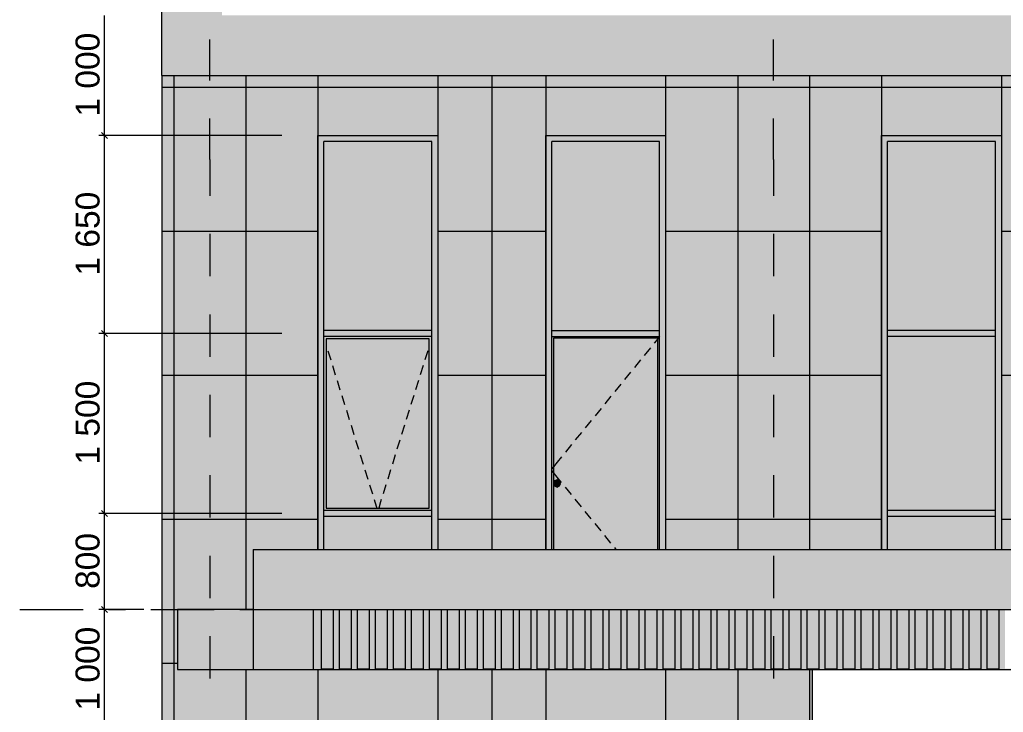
# Model space of a CAD drawing. Header units: millimetres. Extents: x 1499747 to 4230374, y -28481 to 441852.
# Drawn here: x 4102577 to 4110778, y 368221 to 373993 of the extents above; entities that cross this region are included whole.
import ezdxf

# ---------------------------------------------------------------- set-up
doc = ezdxf.new("R2010")
doc.units = ezdxf.units.MM
doc.header["$MEASUREMENT"] = 0
doc.layers.add('Чертеж и Рисунок', color=7, linetype='Continuous')
doc.styles.add('РЎР“Р•РќР•Р\xa0Р\x98Р\xa0_РЎРўР\x98Р›Р¬_2', font='')
doc.styles.get('РЎР“Р•РќР•Р\xa0Р\x98Р\xa0_РЎРўР\x98Р›Р¬_2').set_extended_font_data('GOST Common', italic=True)

msp = doc.modelspace()

# ---------------------------------------------------------------- hatches: boundary and pattern name
at = {"layer": 'Чертеж и Рисунок', "linetype": 'Continuous', "lineweight": 0, "true_color": 0xbc9a89}
for points in [[(4103762.66783, 400428.41218), (4103762.66783, 373528.37108), (4104262.66859, 373528.37108), (4104262.66859, 400428.41218)], [(4127512.73411, 374028.37184), (4104262.66859, 374028.37184), (4104262.66859, 373528.37108), (4127512.73411, 373528.37108)]]:
    msp.add_hatch(color=33, dxfattribs=at).paths.add_polyline_path(points)
at = {"layer": 'Чертеж и Рисунок', "linetype": 'Continuous', "lineweight": 0, "true_color": 0x868d8e}
msp.add_hatch(color=252, dxfattribs=at).paths.add_polyline_path([(4103762.66783, 373528.37108), (4103762.66783, 363828.35626), (4105062.69981, 363828.35626), (4105062.69981, 368078.36275), (4106062.70134, 368078.36275), (4106062.70134, 363828.35626), (4106962.70272, 363828.35626), (4106962.70272, 368078.36275), (4107962.70424, 368078.36275), (4107962.70424, 363828.35626), (4109187.70612, 363828.35626), (4109187.70612, 368578.36352), (4103892.62803, 368578.36352), (4103892.62803, 369078.36428), (4104523.05899, 369078.36428), (4104523.05899, 369578.36504), (4105062.19981, 369578.36504), (4105062.19981, 373028.37032), (4106062.20134, 373028.37032), (4106062.20134, 369578.36504), (4106962.30272, 369578.36504), (4106962.30272, 373028.37032), (4107962.30424, 373028.37032), (4107962.30424, 369578.36504), (4109763.20699, 369578.36504), (4109763.20699, 373028.37032), (4110763.20852, 373028.37032), (4110763.20852, 369578.36504), (4111662.8099, 369578.36504), (4111662.8099, 373028.37032), (4112662.81142, 373028.37032), (4112662.81142, 369578.36504), (4114462.21417, 369578.36504), (4114462.21417, 373028.37032), (4115462.2157, 373028.37032), (4115462.2157, 369578.36504), (4116362.21708, 369578.36504), (4116362.21708, 373028.37032), (4117362.2186, 373028.37032), (4117362.2186, 369578.36504), (4118512.72036, 369578.36504), (4118512.72036, 369078.36428), (4119262.72151, 369078.36428), (4119262.72151, 373028.37032), (4120262.72304, 373028.37032), (4120262.72304, 369078.36428), (4121162.72441, 369078.36428), (4121162.72441, 373028.37032), (4122162.72594, 373028.37032), (4122162.72594, 369078.36428), (4122662.7267, 369078.36428), (4122662.7267, 373528.37108)])
at = {"layer": 'Чертеж и Рисунок', "linetype": 'Continuous', "lineweight": 0, "true_color": 0x2e2e2e}
for points in [[(4105062.29981, 373028.37032), (4105062.19981, 373028.37032), (4105062.19981, 371378.36779), (4105112.19989, 371378.36779), (4105112.19989, 372978.37024)], [(4105062.29981, 373028.37032), (4105112.19989, 372978.37024), (4106012.20126, 372978.37024), (4106062.20134, 373028.37032)], [(4106012.20126, 372978.37024), (4106012.20126, 371378.36779), (4106062.20134, 371378.36779), (4106062.20134, 373028.37032)], [(4106962.40272, 373028.37032), (4106962.30272, 373028.37032), (4106962.30272, 371378.36779), (4107012.30279, 371378.36779), (4107012.30279, 372978.37024)], [(4107962.30424, 373028.37032), (4106962.40272, 373028.37032), (4107012.30279, 372978.37024), (4107912.30417, 372978.37024)], [(4107912.30417, 372978.37024), (4107912.30417, 371378.36779), (4107962.30424, 371378.36779), (4107962.30424, 373028.37032)], [(4109763.20699, 373028.37032), (4109763.20699, 371378.36779), (4109813.20707, 371378.36779), (4109813.20707, 372978.37024), (4109763.307, 373028.37032)], [(4109763.307, 373028.37032), (4109813.20707, 372978.37024), (4110713.20845, 372978.37024), (4110763.20852, 373028.37032)], [(4110713.20845, 372978.37024), (4110713.20845, 371378.36779), (4110763.20852, 371378.36779), (4110763.20852, 373028.37032)], [(4105062.19981, 369878.3655), (4105112.19989, 369878.3655), (4105112.19989, 371378.36779), (4105062.19981, 371378.36779)], [(4105112.19989, 371403.36783), (4105112.19989, 371353.36776), (4106012.20126, 371353.36776), (4106012.20126, 371403.36783)], [(4106062.20134, 369878.3655), (4106062.20134, 371378.36779), (4106012.20126, 371378.36779), (4106012.20126, 369878.3655)], [(4106962.30272, 371378.36779), (4106962.30272, 369578.36504), (4107012.30279, 369578.36504), (4107012.30279, 371378.36779)], [(4107012.30279, 371403.36783), (4107012.30279, 371353.36776), (4107912.30417, 371353.36776), (4107912.30417, 371403.36783)], [(4107912.30417, 371378.36779), (4107912.30417, 369578.36504), (4107962.30424, 369578.36504), (4107962.30424, 371378.36779)], [(4109763.20699, 369878.3655), (4109813.20707, 369878.3655), (4109813.20707, 371378.36779), (4109763.20699, 371378.36779)], [(4109813.20707, 371403.36783), (4109813.20707, 371353.36776), (4110713.20845, 371353.36776), (4110713.20845, 371403.36783)], [(4110763.20852, 369878.3655), (4110763.20852, 371378.36779), (4110713.20845, 371378.36779), (4110713.20845, 369878.3655)], [(4105062.19981, 369878.3655), (4105062.19981, 369578.36504), (4105112.19989, 369578.36504), (4105112.19989, 369878.3655)], [(4105112.19989, 369903.36554), (4105112.19989, 369853.36546), (4106012.20126, 369853.36546), (4106012.20126, 369903.36554)], [(4106012.20126, 369878.3655), (4106012.20126, 369578.36504), (4106062.20134, 369578.36504), (4106062.20134, 369878.3655)], [(4109763.20699, 369578.36504), (4109813.20707, 369578.36504), (4109813.20707, 369878.3655), (4109763.20699, 369878.3655)], [(4109813.20707, 369903.36554), (4109813.20707, 369853.36546), (4110713.20845, 369853.36546), (4110713.20845, 369903.36554)], [(4110713.20845, 369878.3655), (4110713.20845, 369578.36504), (4110763.20852, 369578.36504), (4110763.20852, 369878.3655)], [(4105023.09975, 369078.36428), (4105023.09975, 369578.36504), (4104523.05899, 369578.36504), (4104523.05899, 369078.36428)], [(4105023.09975, 369078.36428), (4118012.7196, 369078.36428), (4118012.7196, 369578.36504), (4105023.09975, 369578.36504)], [(4105023.09975, 368578.36352), (4105023.09975, 369078.36428), (4104523.05899, 369078.36428), (4104523.05899, 368578.36352)]]:
    msp.add_hatch(color=250, dxfattribs=at).paths.add_polyline_path(points)
at = {"layer": 'Чертеж и Рисунок', "linetype": 'Continuous', "lineweight": 0, "true_color": 0x84adf9}
for points in [[(4105112.19989, 372978.37024), (4105112.19989, 371403.36783), (4106012.20126, 371403.36783), (4106012.20126, 372978.37024)], [(4107912.30417, 372978.37024), (4107012.30279, 372978.37024), (4107012.30279, 371403.36783), (4107912.30417, 371403.36783)], [(4110713.20845, 372978.37024), (4109813.20707, 372978.37024), (4109813.20707, 371403.36783), (4110713.20845, 371403.36783)], [(4110713.20845, 371353.36776), (4109813.20707, 371353.36776), (4109813.20707, 369903.36554), (4110713.20845, 369903.36554)], [(4105132.19992, 369923.36557), (4105992.20123, 369923.36557), (4105992.20123, 371333.36773), (4105132.19992, 371333.36773)], [(4106012.20126, 369853.36546), (4105112.19989, 369853.36546), (4105112.19989, 369578.36504), (4106012.20126, 369578.36504)], [(4110713.20845, 369853.36546), (4109813.20707, 369853.36546), (4109813.20707, 369578.36504), (4110713.20845, 369578.36504)]]:
    msp.add_hatch(color=161, dxfattribs=at).paths.add_polyline_path(points)
at = {"layer": 'Чертеж и Рисунок', "linetype": 'Continuous', "lineweight": 0, "true_color": 0xf7fdff}
for points in [[(4105112.19989, 369903.36554), (4105132.19992, 369923.36557), (4105132.19992, 371333.36773), (4105112.19989, 371353.36776)], [(4106012.20126, 371353.36776), (4105112.19989, 371353.36776), (4105132.19992, 371333.36773), (4105992.20123, 371333.36773)], [(4106012.20126, 369903.36554), (4106012.20126, 371353.36776), (4105992.20123, 371333.36773), (4105992.20123, 369923.36557)], [(4107012.30279, 369578.36504), (4107027.30282, 369578.36504), (4107027.30282, 371338.36773), (4107012.30279, 371353.36776)], [(4107012.30279, 371353.36776), (4107027.30282, 371338.36773), (4107897.30414, 371338.36773), (4107912.30417, 371353.36776)], [(4107897.30414, 369578.36504), (4107912.30417, 369578.36504), (4107912.30417, 371353.36776), (4107897.30414, 371338.36773)], [(4106012.20126, 369903.36554), (4105992.20123, 369923.36557), (4105132.19992, 369923.36557), (4105112.19989, 369903.36554)]]:
    msp.add_hatch(color=7, dxfattribs=at).paths.add_polyline_path(points)
at = {"layer": 'Чертеж и Рисунок', "linetype": 'Continuous', "lineweight": 0, "true_color": 0x84adf9}
h = msp.add_hatch(color=161, dxfattribs=at)
h.paths.add_polyline_path([(4107027.30282, 369578.36504), (4107897.30414, 369578.36504), (4107897.30414, 371338.36773), (4107027.30282, 371338.36773)])
h.paths.add_polyline_path([(4107027.60282, 370128.36588), (4107036.30283, 370149.46592), (4107057.30286, 370158.16593), (4107078.40289, 370149.46592), (4107087.10291, 370128.36588), (4107078.40289, 370107.36585), (4107057.30286, 370098.66584), (4107036.30283, 370107.36585)], flags=0)
at = {"layer": 'Чертеж и Рисунок', "linetype": 'Continuous', "lineweight": 0, "true_color": 0x6e2a0f}
for points in [[(4107036.10283, 370128.36588), (4107042.30284, 370143.46591), (4107036.30283, 370149.46592), (4107027.60282, 370128.36588)], [(4107042.30284, 370113.36586), (4107036.10283, 370128.36588), (4107027.60282, 370128.36588), (4107036.30283, 370107.36585)], [(4107041.10284, 370128.36588), (4107045.80284, 370139.8659), (4107042.30284, 370143.46591), (4107036.10283, 370128.36588)], [(4107045.80284, 370116.86587), (4107041.10284, 370128.36588), (4107036.10283, 370128.36588), (4107042.30284, 370113.36586)], [(4107042.30284, 370143.46591), (4107057.30286, 370149.66592), (4107057.30286, 370158.16593), (4107036.30283, 370149.46592)], [(4107046.00284, 370128.36588), (4107049.30285, 370136.3659), (4107045.80284, 370139.8659), (4107041.10284, 370128.36588)], [(4107049.30285, 370120.36587), (4107046.00284, 370128.36588), (4107041.10284, 370128.36588), (4107045.80284, 370116.86587)], [(4107045.80284, 370139.8659), (4107057.30286, 370144.66591), (4107057.30286, 370149.66592), (4107042.30284, 370143.46591)], [(4107049.30285, 370136.3659), (4107057.30286, 370139.7659), (4107057.30286, 370144.66591), (4107045.80284, 370139.8659)], [(4107057.30286, 370117.06587), (4107049.30285, 370120.36587), (4107045.80284, 370116.86587), (4107057.30286, 370112.16586)], [(4107046.80284, 370128.36588), (4107049.90285, 370120.96587), (4107055.80286, 370118.56587), (4107055.80286, 370138.2659), (4107049.90285, 370135.8659)], [(4107058.80286, 370135.4659), (4107058.80286, 370138.3659), (4107055.80286, 370138.3659), (4107055.80286, 370135.4659)], [(4107058.80286, 370128.36588), (4107058.80286, 370135.4659), (4107055.80286, 370135.4659), (4107055.80286, 370128.36588)], [(4107058.80286, 370121.36587), (4107058.80286, 370128.36588), (4107055.80286, 370128.36588), (4107055.80286, 370121.36587)], [(4107058.80286, 370118.36587), (4107058.80286, 370121.36587), (4107055.80286, 370121.36587), (4107055.80286, 370118.36587)], [(4107056.10286, 370138.3659), (4107058.50286, 370138.3659), (4107057.30286, 370138.8659)], [(4107057.30286, 370149.66592), (4107072.30288, 370143.46591), (4107078.40289, 370149.46592), (4107057.30286, 370158.16593)], [(4107057.30286, 370144.66591), (4107068.80288, 370139.8659), (4107072.30288, 370143.46591), (4107057.30286, 370149.66592)], [(4107057.30286, 370139.7659), (4107065.30287, 370136.3659), (4107068.80288, 370139.8659), (4107057.30286, 370144.66591)], [(4107065.30287, 370120.36587), (4107057.30286, 370117.06587), (4107057.30286, 370112.16586), (4107068.80288, 370116.86587)], [(4107058.80286, 370138.2659), (4107058.80286, 370118.56587), (4107064.80287, 370120.96587), (4107067.80288, 370128.36588), (4107064.80287, 370135.8659)], [(4107065.30287, 370136.3659), (4107068.60288, 370128.36588), (4107073.60289, 370128.36588), (4107068.80288, 370139.8659)], [(4107068.60288, 370128.36588), (4107065.30287, 370120.36587), (4107068.80288, 370116.86587), (4107073.60289, 370128.36588)], [(4107068.80288, 370139.8659), (4107073.60289, 370128.36588), (4107078.60289, 370128.36588), (4107072.30288, 370143.46591)], [(4107073.60289, 370128.36588), (4107068.80288, 370116.86587), (4107072.30288, 370113.36586), (4107078.60289, 370128.36588)], [(4107072.30288, 370143.46591), (4107078.60289, 370128.36588), (4107087.10291, 370128.36588), (4107078.40289, 370149.46592)], [(4107078.60289, 370128.36588), (4107072.30288, 370113.36586), (4107078.40289, 370107.36585), (4107087.10291, 370128.36588)], [(4107057.30286, 370107.16585), (4107042.30284, 370113.36586), (4107036.30283, 370107.36585), (4107057.30286, 370098.66584)], [(4107057.30286, 370112.16586), (4107045.80284, 370116.86587), (4107042.30284, 370113.36586), (4107057.30286, 370107.16585)], [(4107058.50286, 370118.36587), (4107056.10286, 370118.36587), (4107057.30286, 370117.86587)], [(4107068.80288, 370116.86587), (4107057.30286, 370112.16586), (4107057.30286, 370107.16585), (4107072.30288, 370113.36586)], [(4107072.30288, 370113.36586), (4107057.30286, 370107.16585), (4107057.30286, 370098.66584), (4107078.40289, 370107.36585)]]:
    msp.add_hatch(color=26, dxfattribs=at).paths.add_polyline_path(points)
h = msp.add_hatch(color=26, dxfattribs=at)
h.paths.add_polyline_path([(4107046.00284, 370128.36588), (4107049.30285, 370120.36587), (4107057.30286, 370117.06587), (4107065.30287, 370120.36587), (4107068.60288, 370128.36588), (4107065.30287, 370136.3659), (4107057.30286, 370139.7659), (4107049.30285, 370136.3659)])
h.paths.add_polyline_path([(4107046.80284, 370128.36588), (4107049.90285, 370135.8659), (4107055.80286, 370138.2659), (4107055.80286, 370138.3659), (4107056.10286, 370138.3659), (4107057.30286, 370138.8659), (4107058.50286, 370138.3659), (4107058.80286, 370138.3659), (4107058.80286, 370138.2659), (4107064.80287, 370135.8659), (4107067.80288, 370128.36588), (4107064.80287, 370120.96587), (4107058.80286, 370118.56587), (4107058.80286, 370118.36587), (4107058.50286, 370118.36587), (4107057.30286, 370117.86587), (4107056.10286, 370118.36587), (4107055.80286, 370118.36587), (4107055.80286, 370118.56587), (4107049.90285, 370120.96587)], flags=0)
at = {"layer": 'Чертеж и Рисунок', "linetype": 'Continuous', "lineweight": 0, "true_color": 0xffffff}
for points in [[(4103892.62803, 369078.36428), (4103892.62803, 368578.36352), (4103892.66803, 368578.36352), (4103892.66803, 369077.46428)], [(4103892.62803, 369078.36428), (4103892.66803, 369077.46428), (4103892.66803, 369078.36428)], [(4103892.66803, 369078.36428), (4103892.66803, 368578.36352), (4104523.05899, 368578.36352), (4104523.05899, 369078.36428)], [(4105092.69986, 369078.36428), (4105023.09975, 369078.36428), (4105023.09975, 368578.36352), (4118012.7196, 368578.36352), (4118012.7196, 369078.36428), (4117942.71949, 369078.36428), (4117942.71949, 368583.76352), (4117842.71934, 368583.76352), (4117842.71934, 369078.36428), (4117792.71926, 369078.36428), (4117792.71926, 368583.76352), (4117692.71911, 368583.76352), (4117692.71911, 369078.36428), (4117642.71903, 369078.36428), (4117642.71903, 368583.76352), (4117542.71888, 368583.76352), (4117542.71888, 369078.36428), (4117492.7188, 369078.36428), (4117492.7188, 368583.76352), (4117392.71865, 368583.76352), (4117392.71865, 369078.36428), (4117342.71857, 369078.36428), (4117342.71857, 368583.76352), (4117242.71842, 368583.76352), (4117242.71842, 369078.36428), (4117192.71835, 369078.36428), (4117192.71835, 368583.76352), (4117092.71819, 368583.76352), (4117092.71819, 369078.36428), (4117042.71812, 369078.36428), (4117042.71812, 368583.76352), (4116942.71796, 368583.76352), (4116942.71796, 369078.36428), (4116892.71789, 369078.36428), (4116892.71789, 368583.76352), (4116792.71773, 368583.76352), (4116792.71773, 369078.36428), (4116742.71766, 369078.36428), (4116742.71766, 368583.76352), (4116642.71751, 368583.76352), (4116642.71751, 369078.36428), (4116592.71743, 369078.36428), (4116592.71743, 368583.76352), (4116492.71728, 368583.76352), (4116492.71728, 369078.36428), (4116442.7172, 369078.36428), (4116442.7172, 368583.76352), (4116342.71705, 368583.76352), (4116342.71705, 369078.36428), (4116292.71697, 369078.36428), (4116292.71697, 368583.76352), (4116192.71682, 368583.76352), (4116192.71682, 369078.36428), (4116142.71674, 369078.36428), (4116142.71674, 368583.76352), (4116042.71659, 368583.76352), (4116042.71659, 369078.36428), (4115992.71651, 369078.36428), (4115992.71651, 368583.76352), (4115892.71636, 368583.76352), (4115892.71636, 369078.36428), (4115842.71628, 369078.36428), (4115842.71628, 368583.76352), (4115742.71613, 368583.76352), (4115742.71613, 369078.36428), (4115692.71605, 369078.36428), (4115692.71605, 368583.76352), (4115592.7159, 368583.76352), (4115592.7159, 369078.36428), (4115542.71582, 369078.36428), (4115542.71582, 368583.76352), (4115442.71567, 368583.76352), (4115442.71567, 369078.36428), (4115392.7156, 369078.36428), (4115392.7156, 368583.76352), (4115292.71544, 368583.76352), (4115292.71544, 369078.36428), (4115242.71537, 369078.36428), (4115242.71537, 368583.76352), (4115142.71521, 368583.76352), (4115142.71521, 369078.36428), (4115092.71514, 369078.36428), (4115092.71514, 368583.76352), (4114992.71498, 368583.76352), (4114992.71498, 369078.36428), (4114942.71491, 369078.36428), (4114942.71491, 368583.76352), (4114842.71476, 368583.76352), (4114842.71476, 369078.36428), (4114792.71468, 369078.36428), (4114792.71468, 368583.76352), (4114692.71453, 368583.76352), (4114692.71453, 369078.36428), (4114642.71445, 369078.36428), (4114642.71445, 368583.76352), (4114542.7143, 368583.76352), (4114542.7143, 369078.36428), (4114492.71422, 369078.36428), (4114492.71422, 368583.76352), (4114392.71407, 368583.76352), (4114392.71407, 369078.36428), (4114342.71399, 369078.36428), (4114342.71399, 368583.76352), (4114242.71384, 368583.76352), (4114242.71384, 369078.36428), (4114192.71376, 369078.36428), (4114192.71376, 368583.76352), (4114092.71361, 368583.76352), (4114092.71361, 369078.36428), (4114042.71353, 369078.36428), (4114042.71353, 368583.76352), (4113942.71338, 368583.76352), (4113942.71338, 369078.36428), (4113892.7133, 369078.36428), (4113892.7133, 368583.76352), (4113792.71315, 368583.76352), (4113792.71315, 369078.36428), (4113742.71307, 369078.36428), (4113742.71307, 368583.76352), (4113642.71292, 368583.76352), (4113642.71292, 369078.36428), (4113592.71285, 369078.36428), (4113592.71285, 368583.76352), (4113492.71269, 368583.76352), (4113492.71269, 369078.36428), (4113442.71262, 369078.36428), (4113442.71262, 368583.76352), (4113342.71246, 368583.76352), (4113342.71246, 369078.36428), (4113292.71239, 369078.36428), (4113292.71239, 368583.76352), (4113192.71223, 368583.76352), (4113192.71223, 369078.36428), (4113142.71216, 369078.36428), (4113142.71216, 368583.76352), (4113042.71201, 368583.76352), (4113042.71201, 369078.36428), (4112992.71193, 369078.36428), (4112992.71193, 368583.76352), (4112892.71178, 368583.76352), (4112892.71178, 369078.36428), (4112842.7117, 369078.36428), (4112842.7117, 368583.76352), (4112742.71155, 368583.76352), (4112742.71155, 369078.36428), (4112692.71147, 369078.36428), (4112692.71147, 368583.76352), (4112592.71132, 368583.76352), (4112592.71132, 369078.36428), (4112542.71124, 369078.36428), (4112542.71124, 368583.76352), (4112442.71109, 368583.76352), (4112442.71109, 369078.36428), (4112392.71101, 369078.36428), (4112392.71101, 368583.76352), (4112292.71086, 368583.76352), (4112292.71086, 369078.36428), (4112242.71078, 369078.36428), (4112242.71078, 368583.76352), (4112142.71063, 368583.76352), (4112142.71063, 369078.36428), (4112092.71055, 369078.36428), (4112092.71055, 368583.76352), (4111992.7104, 368583.76352), (4111992.7104, 369078.36428), (4111942.71032, 369078.36428), (4111942.71032, 368583.76352), (4111842.71017, 368583.76352), (4111842.71017, 369078.36428), (4111792.7101, 369078.36428), (4111792.7101, 368583.76352), (4111692.70994, 368583.76352), (4111692.70994, 369078.36428), (4111642.70987, 369078.36428), (4111642.70987, 368583.76352), (4111542.70971, 368583.76352), (4111542.70971, 369078.36428), (4111492.70964, 369078.36428), (4111492.70964, 368583.76352), (4111392.70948, 368583.76352), (4111392.70948, 369078.36428), (4111342.70941, 369078.36428), (4111342.70941, 368583.76352), (4111242.70926, 368583.76352), (4111242.70926, 369078.36428), (4111192.70918, 369078.36428), (4111192.70918, 368583.76352), (4111092.70903, 368583.76352), (4111092.70903, 369078.36428), (4111042.70895, 369078.36428), (4111042.70895, 368583.76352), (4110942.7088, 368583.76352), (4110942.7088, 369078.36428), (4110892.70872, 369078.36428), (4110892.70872, 368583.76352), (4110792.70857, 368583.76352), (4110792.70857, 369078.36428), (4110742.70849, 369078.36428), (4110742.70849, 368583.76352), (4110642.70834, 368583.76352), (4110642.70834, 369078.36428), (4110592.70826, 369078.36428), (4110592.70826, 368583.76352), (4110492.70811, 368583.76352), (4110492.70811, 369078.36428), (4110442.70803, 369078.36428), (4110442.70803, 368583.76352), (4110342.70788, 368583.76352), (4110342.70788, 369078.36428), (4110292.7078, 369078.36428), (4110292.7078, 368583.76352), (4110192.70765, 368583.76352), (4110192.70765, 369078.36428), (4110142.70757, 369078.36428), (4110142.70757, 368583.76352), (4110042.70742, 368583.76352), (4110042.70742, 369078.36428), (4109992.70735, 369078.36428), (4109992.70735, 368583.76352), (4109892.70719, 368583.76352), (4109892.70719, 369078.36428), (4109842.70712, 369078.36428), (4109842.70712, 368583.76352), (4109742.70696, 368583.76352), (4109742.70696, 369078.36428), (4109692.70689, 369078.36428), (4109692.70689, 368583.76352), (4109592.70673, 368583.76352), (4109592.70673, 369078.36428), (4109542.70666, 369078.36428), (4109542.70666, 368583.76352), (4109442.70651, 368583.76352), (4109442.70651, 369078.36428), (4109392.70643, 369078.36428), (4109392.70643, 368583.76352), (4109292.70628, 368583.76352), (4109292.70628, 369078.36428), (4109242.7062, 369078.36428), (4109242.7062, 368583.76352), (4109142.70605, 368583.76352), (4109142.70605, 369078.36428), (4109092.70597, 369078.36428), (4109092.70597, 368583.76352), (4108992.70582, 368583.76352), (4108992.70582, 369078.36428), (4108942.70574, 369078.36428), (4108942.70574, 368583.76352), (4108842.70559, 368583.76352), (4108842.70559, 369078.36428), (4108792.70551, 369078.36428), (4108792.70551, 368583.76352), (4108692.70536, 368583.76352), (4108692.70536, 369078.36428), (4108642.70528, 369078.36428), (4108642.70528, 368583.76352), (4108542.70513, 368583.76352), (4108542.70513, 369078.36428), (4108492.70505, 369078.36428), (4108492.70505, 368583.76352), (4108392.7049, 368583.76352), (4108392.7049, 369078.36428), (4108342.70482, 369078.36428), (4108342.70482, 368583.76352), (4108242.70467, 368583.76352), (4108242.70467, 369078.36428), (4108192.7046, 369078.36428), (4108192.7046, 368583.76352), (4108092.70444, 368583.76352), (4108092.70444, 369078.36428), (4108042.70437, 369078.36428), (4108042.70437, 368583.76352), (4107942.70421, 368583.76352), (4107942.70421, 369078.36428), (4107892.70414, 369078.36428), (4107892.70414, 368583.76352), (4107792.70398, 368583.76352), (4107792.70398, 369078.36428), (4107742.70391, 369078.36428), (4107742.70391, 368583.76352), (4107642.70376, 368583.76352), (4107642.70376, 369078.36428), (4107592.70368, 369078.36428), (4107592.70368, 368583.76352), (4107492.70353, 368583.76352), (4107492.70353, 369078.36428), (4107442.70345, 369078.36428), (4107442.70345, 368583.76352), (4107342.7033, 368583.76352), (4107342.7033, 369078.36428), (4107292.70322, 369078.36428), (4107292.70322, 368583.76352), (4107192.70307, 368583.76352), (4107192.70307, 369078.36428), (4107142.70299, 369078.36428), (4107142.70299, 368583.76352), (4107042.70284, 368583.76352), (4107042.70284, 369078.36428), (4106992.70276, 369078.36428), (4106992.70276, 368583.76352), (4106892.70261, 368583.76352), (4106892.70261, 369078.36428), (4106842.70253, 369078.36428), (4106842.70253, 368583.76352), (4106742.70238, 368583.76352), (4106742.70238, 369078.36428), (4106692.7023, 369078.36428), (4106692.7023, 368583.76352), (4106592.70215, 368583.76352), (4106592.70215, 369078.36428), (4106542.70207, 369078.36428), (4106542.70207, 368583.76352), (4106442.70192, 368583.76352), (4106442.70192, 369078.36428), (4106392.70185, 369078.36428), (4106392.70185, 368583.76352), (4106292.70169, 368583.76352), (4106292.70169, 369078.36428), (4106242.70162, 369078.36428), (4106242.70162, 368583.76352), (4106142.70146, 368583.76352), (4106142.70146, 369078.36428), (4106092.70139, 369078.36428), (4106092.70139, 368583.76352), (4105992.70123, 368583.76352), (4105992.70123, 369078.36428), (4105942.70116, 369078.36428), (4105942.70116, 368583.76352), (4105842.70101, 368583.76352), (4105842.70101, 369078.36428), (4105792.70093, 369078.36428), (4105792.70093, 368583.76352), (4105692.70078, 368583.76352), (4105692.70078, 369078.36428), (4105642.7007, 369078.36428), (4105642.7007, 368583.76352), (4105542.70055, 368583.76352), (4105542.70055, 369078.36428), (4105492.70047, 369078.36428), (4105492.70047, 368583.76352), (4105392.70032, 368583.76352), (4105392.70032, 369078.36428), (4105342.70024, 369078.36428), (4105342.70024, 368583.76352), (4105242.70009, 368583.76352), (4105242.70009, 369078.36428), (4105192.70001, 369078.36428), (4105192.70001, 368583.76352), (4105092.69986, 368583.76352)]]:
    msp.add_hatch(color=7, dxfattribs=at).paths.add_polyline_path(points)
at = {"layer": 'Чертеж и Рисунок', "linetype": 'Continuous', "lineweight": 0, "true_color": 0x3264ff}
for points in [[(4105192.70001, 369078.36428), (4105092.69986, 369078.36428), (4105092.69986, 368583.76352), (4105192.70001, 368583.76352)], [(4105342.70024, 369078.36428), (4105242.70009, 369078.36428), (4105242.70009, 368583.76352), (4105342.70024, 368583.76352)], [(4106542.70207, 369078.36428), (4106442.70192, 369078.36428), (4106442.70192, 368583.76352), (4106542.70207, 368583.76352)], [(4106992.70276, 369078.36428), (4106892.70261, 369078.36428), (4106892.70261, 368583.76352), (4106992.70276, 368583.76352)], [(4107292.70322, 369078.36428), (4107192.70307, 369078.36428), (4107192.70307, 368583.76352), (4107292.70322, 368583.76352)], [(4107442.70345, 369078.36428), (4107342.7033, 369078.36428), (4107342.7033, 368583.76352), (4107442.70345, 368583.76352)], [(4107492.70353, 369078.36428), (4107492.70353, 368583.76352), (4107592.70368, 368583.76352), (4107592.70368, 369078.36428)], [(4107792.70398, 369078.36428), (4107792.70398, 368583.76352), (4107892.70414, 368583.76352), (4107892.70414, 369078.36428)], [(4107942.70421, 369078.36428), (4107942.70421, 368583.76352), (4108042.70437, 368583.76352), (4108042.70437, 369078.36428)], [(4108092.70444, 369078.36428), (4108092.70444, 368583.76352), (4108192.7046, 368583.76352), (4108192.7046, 369078.36428)], [(4108242.70467, 369078.36428), (4108242.70467, 368583.76352), (4108342.70482, 368583.76352), (4108342.70482, 369078.36428)], [(4108392.7049, 369078.36428), (4108392.7049, 368583.76352), (4108492.70505, 368583.76352), (4108492.70505, 369078.36428)], [(4108542.70513, 369078.36428), (4108542.70513, 368583.76352), (4108642.70528, 368583.76352), (4108642.70528, 369078.36428)], [(4108692.70536, 369078.36428), (4108692.70536, 368583.76352), (4108792.70551, 368583.76352), (4108792.70551, 369078.36428)], [(4108842.70559, 369078.36428), (4108842.70559, 368583.76352), (4108942.70574, 368583.76352), (4108942.70574, 369078.36428)], [(4108992.70582, 369078.36428), (4108992.70582, 368583.76352), (4109092.70597, 368583.76352), (4109092.70597, 369078.36428)], [(4109142.70605, 369078.36428), (4109142.70605, 368583.76352), (4109242.7062, 368583.76352), (4109242.7062, 369078.36428)], [(4109292.70628, 369078.36428), (4109292.70628, 368583.76352), (4109392.70643, 368583.76352), (4109392.70643, 369078.36428)], [(4109442.70651, 369078.36428), (4109442.70651, 368583.76352), (4109542.70666, 368583.76352), (4109542.70666, 369078.36428)], [(4109592.70673, 369078.36428), (4109592.70673, 368583.76352), (4109692.70689, 368583.76352), (4109692.70689, 369078.36428)], [(4109742.70696, 369078.36428), (4109742.70696, 368583.76352), (4109842.70712, 368583.76352), (4109842.70712, 369078.36428)], [(4109892.70719, 369078.36428), (4109892.70719, 368583.76352), (4109992.70735, 368583.76352), (4109992.70735, 369078.36428)], [(4110042.70742, 369078.36428), (4110042.70742, 368583.76352), (4110142.70757, 368583.76352), (4110142.70757, 369078.36428)], [(4110192.70765, 369078.36428), (4110192.70765, 368583.76352), (4110292.7078, 368583.76352), (4110292.7078, 369078.36428)], [(4110342.70788, 369078.36428), (4110342.70788, 368583.76352), (4110442.70803, 368583.76352), (4110442.70803, 369078.36428)], [(4110492.70811, 369078.36428), (4110492.70811, 368583.76352), (4110592.70826, 368583.76352), (4110592.70826, 369078.36428)], [(4110642.70834, 369078.36428), (4110642.70834, 368583.76352), (4110742.70849, 368583.76352), (4110742.70849, 369078.36428)]]:
    msp.add_hatch(color=150, dxfattribs=at).paths.add_polyline_path(points)
at = {"layer": 'Чертеж и Рисунок', "linetype": 'Continuous', "lineweight": 0, "true_color": 0x0760b8}
for points in [[(4105492.70047, 369078.36428), (4105392.70032, 369078.36428), (4105392.70032, 368583.76352), (4105492.70047, 368583.76352)], [(4105942.70116, 369078.36428), (4105842.70101, 369078.36428), (4105842.70101, 368583.76352), (4105942.70116, 368583.76352)], [(4106242.70162, 369078.36428), (4106142.70146, 369078.36428), (4106142.70146, 368583.76352), (4106242.70162, 368583.76352)]]:
    msp.add_hatch(color=152, dxfattribs=at).paths.add_polyline_path(points)
at = {"layer": 'Чертеж и Рисунок', "linetype": 'Continuous', "lineweight": 0, "true_color": 0xfcfb00}
for points in [[(4105642.7007, 369078.36428), (4105542.70055, 369078.36428), (4105542.70055, 368583.76352), (4105642.7007, 368583.76352)], [(4105792.70093, 369078.36428), (4105692.70078, 369078.36428), (4105692.70078, 368583.76352), (4105792.70093, 368583.76352)], [(4106392.70185, 369078.36428), (4106292.70169, 369078.36428), (4106292.70169, 368583.76352), (4106392.70185, 368583.76352)], [(4107142.70299, 369078.36428), (4107042.70284, 369078.36428), (4107042.70284, 368583.76352), (4107142.70299, 368583.76352)], [(4107642.70376, 369078.36428), (4107642.70376, 368583.76352), (4107742.70391, 368583.76352), (4107742.70391, 369078.36428)]]:
    msp.add_hatch(color=2, dxfattribs=at).paths.add_polyline_path(points)
at = {"layer": 'Чертеж и Рисунок', "linetype": 'Continuous', "lineweight": 0, "true_color": 0xec4f13}
for points in [[(4106092.70139, 369078.36428), (4105992.70123, 369078.36428), (4105992.70123, 368583.76352), (4106092.70139, 368583.76352)], [(4106692.7023, 369078.36428), (4106592.70215, 369078.36428), (4106592.70215, 368583.76352), (4106692.7023, 368583.76352)], [(4106842.70253, 369078.36428), (4106742.70238, 369078.36428), (4106742.70238, 368583.76352), (4106842.70253, 368583.76352)]]:
    msp.add_hatch(color=20, dxfattribs=at).paths.add_polyline_path(points)

# ---------------------------------------------------------------- linework, layer by layer
at = {"layer": 'Чертеж и Рисунок', "color": 7, "linetype": 'Continuous', "lineweight": 5}
for points in [[(4103762.66783, 373528.37108), (4103762.66783, 400428.41218)], [(4103284.7171, 373028.37032), (4103284.7171, 374028.37184)], [(4103762.66783, 373528.37108), (4104262.66859, 373528.37108)], [(4103762.66783, 373528.37108), (4103762.66783, 363828.35626)], [(4104262.66859, 373528.37108), (4127512.73411, 373528.37108)], [(4104762.22935, 373028.37032), (4103237.83703, 373028.37032)], [(4103259.71706, 373053.37035), (4103309.71714, 373003.37028)], [(4103284.7171, 371378.36779), (4103284.7171, 373028.37032)], [(4105062.19981, 369578.36504), (4105062.19981, 373028.37032)], [(4105062.19981, 373028.37032), (4106062.20134, 373028.37032)], [(4106062.20134, 373028.37032), (4106062.20134, 369578.36504)], [(4106962.30272, 373028.37032), (4107962.30424, 373028.37032)], [(4106962.30272, 369578.36504), (4106962.30272, 373028.37032)], [(4107962.30424, 373028.37032), (4107962.30424, 369578.36504)], [(4109763.20699, 369578.36504), (4109763.20699, 373028.37032)], [(4109763.20699, 373028.37032), (4110763.20852, 373028.37032)], [(4110763.20852, 373028.37032), (4110763.20852, 369578.36504)], [(4106012.20126, 372978.37024), (4105112.19989, 372978.37024)], [(4105112.19989, 371403.36783), (4105112.19989, 372978.37024)], [(4106012.20126, 371403.36783), (4106012.20126, 372978.37024)], [(4107912.30417, 372978.37024), (4107012.30279, 372978.37024)], [(4107012.30279, 371403.36783), (4107012.30279, 372978.37024)], [(4107912.30417, 371378.36779), (4107912.30417, 372978.37024)], [(4110713.20845, 372978.37024), (4109813.20707, 372978.37024)], [(4109813.20707, 371403.36783), (4109813.20707, 372978.37024)], [(4110713.20845, 371403.36783), (4110713.20845, 372978.37024)], [(4104762.22935, 371378.36779), (4103237.83703, 371378.36779)], [(4103259.71706, 371403.36783), (4103309.71714, 371353.36776)], [(4103284.7171, 369878.3655), (4103284.7171, 371378.36779)], [(4105112.19989, 371378.36779), (4105112.19989, 371403.36783)], [(4106012.20126, 371403.36783), (4105112.19989, 371403.36783)], [(4105112.19989, 371353.36776), (4105112.19989, 371378.36779)], [(4106012.20126, 371353.36776), (4105112.19989, 371353.36776)], [(4105112.19989, 369903.36554), (4105112.19989, 371353.36776)], [(4106012.20126, 371378.36779), (4106012.20126, 371403.36783)], [(4106012.20126, 371353.36776), (4106012.20126, 371378.36779)], [(4106012.20126, 369903.36554), (4106012.20126, 371353.36776)], [(4107012.30279, 371378.36779), (4107012.30279, 371403.36783)], [(4107012.30279, 371403.36783), (4107912.30417, 371403.36783)], [(4107012.30279, 371353.36776), (4107012.30279, 371378.36779)], [(4107012.30279, 371353.36776), (4107912.30417, 371353.36776)], [(4107012.30279, 369578.36504), (4107012.30279, 371353.36776)], [(4107912.30417, 369578.36504), (4107912.30417, 371378.36779)], [(4109813.20707, 371378.36779), (4109813.20707, 371403.36783)], [(4110713.20845, 371403.36783), (4109813.20707, 371403.36783)], [(4109813.20707, 371353.36776), (4109813.20707, 371378.36779)], [(4110713.20845, 371353.36776), (4109813.20707, 371353.36776)], [(4109813.20707, 369903.36554), (4109813.20707, 371353.36776)], [(4110713.20845, 371378.36779), (4110713.20845, 371403.36783)], [(4110713.20845, 371353.36776), (4110713.20845, 371378.36779)], [(4110713.20845, 369903.36554), (4110713.20845, 371353.36776)], [(4105132.19992, 371333.36773), (4105132.19992, 369923.36557)], [(4105992.20123, 371333.36773), (4105132.19992, 371333.36773)], [(4105992.20123, 369923.36557), (4105992.20123, 371333.36773)], [(4107897.30414, 371338.36773), (4107027.30282, 371338.36773)], [(4107027.30282, 371338.36773), (4107027.30282, 369578.36504)], [(4107897.30414, 369578.36504), (4107897.30414, 371338.36773)], [(4107036.30283, 370149.46592), (4107027.60282, 370128.36588)], [(4107027.60282, 370128.36588), (4107036.30283, 370107.36585)], [(4107057.30286, 370158.16593), (4107036.30283, 370149.46592)], [(4107049.30285, 370136.3659), (4107046.00284, 370128.36588)], [(4107046.00284, 370128.36588), (4107049.30285, 370120.36587)], [(4107049.90285, 370135.8659), (4107046.80284, 370128.36588)], [(4107046.80284, 370128.36588), (4107049.90285, 370120.96587)], [(4107057.30286, 370139.7659), (4107049.30285, 370136.3659)], [(4107049.30285, 370120.36587), (4107057.30286, 370117.06587)], [(4107055.80286, 370138.2659), (4107049.90285, 370135.8659)], [(4107049.90285, 370120.96587), (4107055.80286, 370118.56587)], [(4107055.80286, 370135.4659), (4107055.80286, 370138.3659)], [(4107056.10286, 370138.3659), (4107055.80286, 370138.3659)], [(4107055.80286, 370128.36588), (4107055.80286, 370135.4659)], [(4107055.80286, 370121.36587), (4107055.80286, 370128.36588)], [(4107055.80286, 370118.36587), (4107055.80286, 370121.36587)], [(4107057.30286, 370138.8659), (4107056.10286, 370138.3659)], [(4107058.50286, 370138.3659), (4107056.10286, 370138.3659)], [(4107078.40289, 370149.46592), (4107057.30286, 370158.16593)], [(4107065.30287, 370136.3659), (4107057.30286, 370139.7659)], [(4107058.50286, 370138.3659), (4107057.30286, 370138.8659)], [(4107057.30286, 370117.06587), (4107065.30287, 370120.36587)], [(4107058.80286, 370138.3659), (4107058.50286, 370138.3659)], [(4107058.80286, 370135.4659), (4107058.80286, 370138.3659)], [(4107064.80287, 370135.8659), (4107058.80286, 370138.2659)], [(4107058.80286, 370128.36588), (4107058.80286, 370135.4659)], [(4107058.80286, 370121.36587), (4107058.80286, 370128.36588)], [(4107058.80286, 370118.36587), (4107058.80286, 370121.36587)], [(4107058.80286, 370118.56587), (4107064.80287, 370120.96587)], [(4107067.80288, 370128.36588), (4107064.80287, 370135.8659)], [(4107064.80287, 370120.96587), (4107067.80288, 370128.36588)], [(4107068.60288, 370128.36588), (4107065.30287, 370136.3659)], [(4107065.30287, 370120.36587), (4107068.60288, 370128.36588)], [(4107087.10291, 370128.36588), (4107078.40289, 370149.46592)], [(4107078.40289, 370107.36585), (4107087.10291, 370128.36588)], [(4107036.30283, 370107.36585), (4107057.30286, 370098.66584)], [(4107056.10286, 370118.36587), (4107055.80286, 370118.36587)], [(4107056.10286, 370118.36587), (4107057.30286, 370117.86587)], [(4107058.50286, 370118.36587), (4107056.10286, 370118.36587)], [(4107057.30286, 370117.86587), (4107058.50286, 370118.36587)], [(4107057.30286, 370098.66584), (4107078.40289, 370107.36585)], [(4107058.80286, 370118.36587), (4107058.50286, 370118.36587)], [(4104762.22935, 369878.3655), (4103237.83703, 369878.3655)], [(4103259.71706, 369903.36554), (4103309.71714, 369853.36546)], [(4103284.7171, 369078.36428), (4103284.7171, 369878.3655)], [(4105112.19989, 369878.3655), (4105112.19989, 369903.36554)], [(4106012.20126, 369903.36554), (4105112.19989, 369903.36554)], [(4105112.19989, 369853.36546), (4105112.19989, 369878.3655)], [(4105132.19992, 369923.36557), (4105992.20123, 369923.36557)], [(4106012.20126, 369878.3655), (4106012.20126, 369903.36554)], [(4106012.20126, 369853.36546), (4106012.20126, 369878.3655)], [(4109813.20707, 369878.3655), (4109813.20707, 369903.36554)], [(4110713.20845, 369903.36554), (4109813.20707, 369903.36554)], [(4109813.20707, 369853.36546), (4109813.20707, 369878.3655)], [(4110713.20845, 369878.3655), (4110713.20845, 369903.36554)], [(4110713.20845, 369853.36546), (4110713.20845, 369878.3655)], [(4106012.20126, 369853.36546), (4105112.19989, 369853.36546)], [(4105112.19989, 369578.36504), (4105112.19989, 369853.36546)], [(4106012.20126, 369578.36504), (4106012.20126, 369853.36546)], [(4110713.20845, 369853.36546), (4109813.20707, 369853.36546)], [(4109813.20707, 369578.36504), (4109813.20707, 369853.36546)], [(4110713.20845, 369578.36504), (4110713.20845, 369853.36546)], [(4104523.05899, 369578.36504), (4104523.05899, 369078.36428)], [(4104523.05899, 369578.36504), (4105023.09975, 369578.36504)], [(4105023.09975, 369578.36504), (4118012.7196, 369578.36504)], [(4103612.6276, 369078.36428), (4103237.83703, 369078.36428)], [(4103259.71706, 369103.36432), (4103309.71714, 369053.36424)], [(4103284.7171, 368078.36275), (4103284.7171, 369078.36428)], [(4104523.05899, 369078.36428), (4104523.05899, 368578.36352)], [(4104523.05899, 369078.36428), (4105023.09975, 369078.36428)], [(4105023.09975, 369078.36428), (4105023.09975, 368578.36352)], [(4105023.09975, 369078.36428), (4118012.7196, 369078.36428)], [(4105092.69986, 368583.76352), (4105092.69986, 369078.36428)], [(4105192.70001, 368583.76352), (4105192.70001, 369078.36428)], [(4105242.70009, 368583.76352), (4105242.70009, 369078.36428)], [(4105342.70024, 368583.76352), (4105342.70024, 369078.36428)], [(4105392.70032, 368583.76352), (4105392.70032, 369078.36428)], [(4105492.70047, 368583.76352), (4105492.70047, 369078.36428)], [(4105542.70055, 368583.76352), (4105542.70055, 369078.36428)], [(4105642.7007, 368583.76352), (4105642.7007, 369078.36428)], [(4105692.70078, 368583.76352), (4105692.70078, 369078.36428)], [(4105792.70093, 368583.76352), (4105792.70093, 369078.36428)], [(4105842.70101, 368583.76352), (4105842.70101, 369078.36428)], [(4105942.70116, 368583.76352), (4105942.70116, 369078.36428)], [(4105992.70123, 368583.76352), (4105992.70123, 369078.36428)], [(4106092.70139, 368583.76352), (4106092.70139, 369078.36428)], [(4106142.70146, 368583.76352), (4106142.70146, 369078.36428)], [(4106242.70162, 368583.76352), (4106242.70162, 369078.36428)], [(4106292.70169, 368583.76352), (4106292.70169, 369078.36428)], [(4106392.70185, 368583.76352), (4106392.70185, 369078.36428)], [(4106442.70192, 368583.76352), (4106442.70192, 369078.36428)], [(4106542.70207, 368583.76352), (4106542.70207, 369078.36428)], [(4106592.70215, 368583.76352), (4106592.70215, 369078.36428)], [(4106692.7023, 368583.76352), (4106692.7023, 369078.36428)], [(4106742.70238, 368583.76352), (4106742.70238, 369078.36428)], [(4106842.70253, 368583.76352), (4106842.70253, 369078.36428)], [(4106892.70261, 368583.76352), (4106892.70261, 369078.36428)], [(4106992.70276, 368583.76352), (4106992.70276, 369078.36428)], [(4107042.70284, 368583.76352), (4107042.70284, 369078.36428)], [(4107142.70299, 368583.76352), (4107142.70299, 369078.36428)], [(4107192.70307, 368583.76352), (4107192.70307, 369078.36428)], [(4107292.70322, 368583.76352), (4107292.70322, 369078.36428)], [(4107342.7033, 368583.76352), (4107342.7033, 369078.36428)], [(4107442.70345, 368583.76352), (4107442.70345, 369078.36428)], [(4107492.70353, 368583.76352), (4107492.70353, 369078.36428)], [(4107592.70368, 368583.76352), (4107592.70368, 369078.36428)], [(4107642.70376, 368583.76352), (4107642.70376, 369078.36428)], [(4107742.70391, 368583.76352), (4107742.70391, 369078.36428)], [(4107792.70398, 368583.76352), (4107792.70398, 369078.36428)], [(4107892.70414, 368583.76352), (4107892.70414, 369078.36428)], [(4107942.70421, 368583.76352), (4107942.70421, 369078.36428)], [(4108042.70437, 368583.76352), (4108042.70437, 369078.36428)], [(4108092.70444, 368583.76352), (4108092.70444, 369078.36428)], [(4108192.7046, 368583.76352), (4108192.7046, 369078.36428)], [(4108242.70467, 368583.76352), (4108242.70467, 369078.36428)], [(4108342.70482, 368583.76352), (4108342.70482, 369078.36428)], [(4108392.7049, 368583.76352), (4108392.7049, 369078.36428)], [(4108492.70505, 368583.76352), (4108492.70505, 369078.36428)], [(4108542.70513, 368583.76352), (4108542.70513, 369078.36428)], [(4108642.70528, 368583.76352), (4108642.70528, 369078.36428)], [(4108692.70536, 368583.76352), (4108692.70536, 369078.36428)], [(4108792.70551, 368583.76352), (4108792.70551, 369078.36428)], [(4108842.70559, 368583.76352), (4108842.70559, 369078.36428)], [(4108942.70574, 368583.76352), (4108942.70574, 369078.36428)], [(4108992.70582, 368583.76352), (4108992.70582, 369078.36428)], [(4109092.70597, 368583.76352), (4109092.70597, 369078.36428)], [(4109142.70605, 368583.76352), (4109142.70605, 369078.36428)], [(4109242.7062, 368583.76352), (4109242.7062, 369078.36428)], [(4109292.70628, 368583.76352), (4109292.70628, 369078.36428)], [(4109392.70643, 368583.76352), (4109392.70643, 369078.36428)], [(4109442.70651, 368583.76352), (4109442.70651, 369078.36428)], [(4109542.70666, 368583.76352), (4109542.70666, 369078.36428)], [(4109592.70673, 368583.76352), (4109592.70673, 369078.36428)], [(4109692.70689, 368583.76352), (4109692.70689, 369078.36428)], [(4109742.70696, 368583.76352), (4109742.70696, 369078.36428)], [(4109842.70712, 368583.76352), (4109842.70712, 369078.36428)], [(4109892.70719, 368583.76352), (4109892.70719, 369078.36428)], [(4109992.70735, 368583.76352), (4109992.70735, 369078.36428)], [(4110042.70742, 368583.76352), (4110042.70742, 369078.36428)], [(4110142.70757, 368583.76352), (4110142.70757, 369078.36428)], [(4110192.70765, 368583.76352), (4110192.70765, 369078.36428)], [(4110292.7078, 368583.76352), (4110292.7078, 369078.36428)], [(4110342.70788, 368583.76352), (4110342.70788, 369078.36428)], [(4110442.70803, 368583.76352), (4110442.70803, 369078.36428)], [(4110492.70811, 368583.76352), (4110492.70811, 369078.36428)], [(4110592.70826, 368583.76352), (4110592.70826, 369078.36428)], [(4110642.70834, 368583.76352), (4110642.70834, 369078.36428)], [(4110742.70849, 368583.76352), (4110742.70849, 369078.36428)], [(4104523.05899, 368578.36352), (4105023.09975, 368578.36352)], [(4105092.69986, 368583.76352), (4105192.70001, 368583.76352)], [(4105242.70009, 368583.76352), (4105342.70024, 368583.76352)], [(4105392.70032, 368583.76352), (4105492.70047, 368583.76352)], [(4105542.70055, 368583.76352), (4105642.7007, 368583.76352)], [(4105692.70078, 368583.76352), (4105792.70093, 368583.76352)], [(4105842.70101, 368583.76352), (4105942.70116, 368583.76352)], [(4105992.70123, 368583.76352), (4106092.70139, 368583.76352)], [(4106142.70146, 368583.76352), (4106242.70162, 368583.76352)], [(4106292.70169, 368583.76352), (4106392.70185, 368583.76352)], [(4106442.70192, 368583.76352), (4106542.70207, 368583.76352)], [(4106592.70215, 368583.76352), (4106692.7023, 368583.76352)], [(4106742.70238, 368583.76352), (4106842.70253, 368583.76352)], [(4106892.70261, 368583.76352), (4106992.70276, 368583.76352)], [(4107042.70284, 368583.76352), (4107142.70299, 368583.76352)], [(4107192.70307, 368583.76352), (4107292.70322, 368583.76352)], [(4107342.7033, 368583.76352), (4107442.70345, 368583.76352)], [(4107492.70353, 368583.76352), (4107592.70368, 368583.76352)], [(4107642.70376, 368583.76352), (4107742.70391, 368583.76352)], [(4107792.70398, 368583.76352), (4107892.70414, 368583.76352)], [(4107942.70421, 368583.76352), (4108042.70437, 368583.76352)], [(4108092.70444, 368583.76352), (4108192.7046, 368583.76352)], [(4108242.70467, 368583.76352), (4108342.70482, 368583.76352)], [(4108392.7049, 368583.76352), (4108492.70505, 368583.76352)], [(4108542.70513, 368583.76352), (4108642.70528, 368583.76352)], [(4108692.70536, 368583.76352), (4108792.70551, 368583.76352)], [(4108842.70559, 368583.76352), (4108942.70574, 368583.76352)], [(4108992.70582, 368583.76352), (4109092.70597, 368583.76352)], [(4109142.70605, 368583.76352), (4109242.7062, 368583.76352)], [(4109187.70612, 363828.35626), (4109187.70612, 368578.36352)], [(4109292.70628, 368583.76352), (4109392.70643, 368583.76352)], [(4109442.70651, 368583.76352), (4109542.70666, 368583.76352)], [(4109592.70673, 368583.76352), (4109692.70689, 368583.76352)], [(4109742.70696, 368583.76352), (4109842.70712, 368583.76352)], [(4109892.70719, 368583.76352), (4109992.70735, 368583.76352)], [(4110042.70742, 368583.76352), (4110142.70757, 368583.76352)], [(4110192.70765, 368583.76352), (4110292.7078, 368583.76352)], [(4110342.70788, 368583.76352), (4110442.70803, 368583.76352)], [(4110492.70811, 368583.76352), (4110592.70826, 368583.76352)], [(4110642.70834, 368583.76352), (4110742.70849, 368583.76352)]]:
    msp.add_lwpolyline(points, dxfattribs=at)
at = {"layer": 'Чертеж и Рисунок', "color": 8, "linetype": 'Continuous', "lineweight": 15}
for points in [[(4104162.66844, 373487.17102), (4104162.66844, 373828.37154)], [(4108862.70562, 373487.17102), (4108862.70562, 373828.37154)], [(4104162.66844, 372828.37001), (4104162.66844, 373169.67053)], [(4108862.70562, 372828.37001), (4108862.70562, 373169.67053)], [(4104162.66844, 372828.37001), (4104162.66844, 372525.06955)], [(4108862.70562, 372828.37001), (4108862.70562, 372525.06955)], [(4104162.66844, 372207.56906), (4104162.66844, 371854.76852)], [(4108862.70562, 372207.56906), (4108862.70562, 371854.76852)], [(4104162.66844, 371537.26804), (4104162.66844, 371184.5675)], [(4108862.70562, 371537.26804), (4108862.70562, 371184.5675)], [(4104162.66844, 370867.06701), (4104162.66844, 370514.26647)], [(4108862.70562, 370867.06701), (4108862.70562, 370514.26647)], [(4104162.66844, 370196.76599), (4104162.66844, 369843.96545)], [(4108862.70562, 370196.76599), (4108862.70562, 369843.96545)], [(4104162.66844, 369526.46496), (4104162.66844, 369173.66443)], [(4108862.70562, 369526.46496), (4108862.70562, 369173.66443)], [(4104162.66844, 368856.16394), (4104162.66844, 368503.3634)], [(4108862.70562, 368856.16394), (4108862.70562, 368503.3634)]]:
    msp.add_lwpolyline(points, dxfattribs=at)
at = {"layer": 'Чертеж и Рисунок', "color": 253, "linetype": 'Continuous', "lineweight": 5, "true_color": 0xaaaaaa}
for points in [[(4103862.66798, 373528.37108), (4103862.66798, 363828.35626)], [(4104462.6689, 373528.37108), (4104462.6689, 369078.36428)], [(4105063.29981, 373528.37108), (4105063.29981, 369578.36504)], [(4106062.70134, 373528.37108), (4106062.70134, 369578.36504)], [(4106512.90203, 373528.37108), (4106512.90203, 373424.37092)], [(4106963.30272, 373528.37108), (4106963.30272, 369578.36504)], [(4107962.70424, 373528.37108), (4107962.70424, 369578.36504)], [(4108563.30516, 373528.37108), (4108563.30516, 369578.36504)], [(4109163.30608, 373528.37108), (4109163.30608, 369578.36504)], [(4109763.307, 373528.37108), (4109763.307, 369578.36504)], [(4110762.70852, 373528.37108), (4110762.70852, 369578.36504)], [(4122662.7267, 373428.37093), (4103762.66783, 373428.37093)], [(4106512.90203, 373424.37092), (4106512.90203, 369578.36504)], [(4105063.29981, 372228.36909), (4103762.66783, 372228.36909)], [(4106963.30272, 372228.36909), (4106062.70134, 372228.36909)], [(4109763.307, 372228.36909), (4107962.70424, 372228.36909)], [(4111663.3099, 372228.36909), (4110762.70852, 372228.36909)], [(4105063.29981, 371028.36726), (4103762.66783, 371028.36726)], [(4106963.30272, 371028.36726), (4106062.70134, 371028.36726)], [(4109763.307, 371028.36726), (4107962.70424, 371028.36726)], [(4111663.3099, 371028.36726), (4110762.70852, 371028.36726)], [(4105063.29981, 369828.36543), (4103762.66783, 369828.36543)], [(4106963.30272, 369828.36543), (4106062.70134, 369828.36543)], [(4109763.307, 369828.36543), (4107962.70424, 369828.36543)], [(4111663.3099, 369828.36543), (4110762.70852, 369828.36543)], [(4103892.62803, 368628.36359), (4103762.66783, 368628.36359)], [(4104462.6689, 368578.36352), (4104462.6689, 363828.35626)], [(4105063.29981, 368578.36352), (4105063.29981, 363828.35626)], [(4106062.70134, 368578.36352), (4106062.70134, 363828.35626)], [(4106512.90203, 368578.36352), (4106512.90203, 363828.35626)], [(4106963.30272, 368578.36352), (4106963.30272, 363828.35626)], [(4107962.70424, 368578.36352), (4107962.70424, 363828.35626)], [(4108563.30516, 368578.36352), (4108563.30516, 363828.35626)], [(4109163.30608, 368578.36352), (4109163.30608, 363828.35626)]]:
    msp.add_lwpolyline(points, dxfattribs=at)
at = {"layer": 'Чертеж и Рисунок', "color": 23, "linetype": 'Continuous', "lineweight": 5, "true_color": 0xbf8080}
for points in [[(4107912.30417, 371352.26775), (4107897.30414, 371333.86773)], [(4107897.30414, 371333.86773), (4107866.8041, 371296.46767)], [(4105145.89994, 371234.26757), (4105169.69998, 371157.96746)], [(4105978.60121, 371234.26757), (4105954.70118, 371157.96746)], [(4107835.10405, 371257.66761), (4107784.60397, 371195.66752)], [(4105184.6, 371110.16738), (4105208.40004, 371033.76727)], [(4105939.90115, 371110.16738), (4105916.10112, 371033.76727)], [(4107752.90392, 371156.96746), (4107702.40385, 371094.96736)], [(4107670.7038, 371056.2673), (4107620.20372, 370994.26721)], [(4105223.30006, 370986.06719), (4105247.1001, 370909.66708)], [(4105901.20109, 370986.06719), (4105877.40106, 370909.66708)], [(4107588.50367, 370955.56715), (4107538.0036, 370893.56705)], [(4105261.90012, 370861.96701), (4105285.70015, 370785.56689)], [(4105862.50104, 370861.96701), (4105838.701, 370785.56689)], [(4107506.30355, 370854.86699), (4107455.80347, 370792.8669)], [(4105300.60018, 370737.86682), (4105324.40021, 370661.4667)], [(4105823.80098, 370737.86682), (4105800.00094, 370661.4667)], [(4107424.10342, 370754.16684), (4107373.60334, 370692.16675)], [(4105339.30024, 370613.76663), (4105363.10027, 370537.36651)], [(4105785.20092, 370613.76663), (4105761.40088, 370537.36651)], [(4107342.0033, 370653.36669), (4107291.40322, 370591.46659)], [(4107259.80317, 370552.66653), (4107209.20309, 370490.66644)], [(4105378.0003, 370489.66644), (4105401.80033, 370413.26632)], [(4105746.50086, 370489.66644), (4105722.70082, 370413.26632)], [(4107177.60304, 370451.96638), (4107127.00297, 370389.96628)], [(4105416.70035, 370365.46625), (4105440.50039, 370289.16613)], [(4105707.8008, 370365.46625), (4105684.00076, 370289.16613)], [(4107057.90286, 370305.36615), (4107027.30282, 370267.8661)], [(4107095.40292, 370351.26623), (4107057.90286, 370305.36615)], [(4105455.30041, 370241.36606), (4105479.10045, 370165.06594)], [(4105669.10074, 370241.36606), (4105645.3007, 370165.06594)], [(4107027.30282, 370267.8661), (4107012.30279, 370249.56607)], [(4107027.30282, 370218.86602), (4107012.30279, 370237.26605)], [(4107057.90286, 370181.46597), (4107027.30282, 370218.86602)], [(4107095.40292, 370135.5659), (4107057.90286, 370181.46597)], [(4105494.00047, 370117.26587), (4105517.80051, 370040.86575)], [(4105630.40068, 370117.26587), (4105606.60064, 370040.86575)], [(4107177.60304, 370034.86574), (4107127.00297, 370096.86584)], [(4105532.70053, 369993.16568), (4105538.40054, 369974.76565)], [(4105538.40054, 369974.76565), (4105554.40056, 369923.36557)], [(4105586.00061, 369974.76565), (4105570.00059, 369923.36557)], [(4105591.80062, 369993.16568), (4105586.00061, 369974.76565)], [(4107259.80317, 369934.16559), (4107209.20309, 369996.06568)], [(4107342.0033, 369833.36543), (4107291.40322, 369895.36553)], [(4107424.10342, 369732.66528), (4107373.60334, 369794.66537)], [(4107506.30355, 369631.96513), (4107455.80347, 369693.96522)], [(4107550.10361, 369578.36504), (4107538.0036, 369593.26507)]]:
    msp.add_lwpolyline(points, dxfattribs=at)
at = {"layer": 'Чертеж и Рисунок', "color": 1, "linetype": 'Continuous', "lineweight": 0}
for points in [[(4102576.79602, 369078.36428), (4103105.96682, 369078.36428)], [(4103317.62715, 369078.36428), (4103458.73736, 369078.36428)], [(4103670.40769, 369078.36428), (4104199.57849, 369078.36428)], [(4104411.23882, 369078.36428), (4104552.35903, 369078.36428)], [(4104764.01936, 369078.36428), (4105293.20017, 369078.36428)], [(4105504.90049, 369078.36428), (4105646.0007, 369078.36428)], [(4105857.60103, 369078.36428), (4106386.80184, 369078.36428)], [(4106598.50216, 369078.36428), (4106739.60238, 369078.36428)], [(4106951.2027, 369078.36428), (4107480.40351, 369078.36428)], [(4107692.10383, 369078.36428), (4107833.20405, 369078.36428)], [(4108044.90437, 369078.36428), (4108574.00518, 369078.36428)], [(4108785.7055, 369078.36428), (4108926.80572, 369078.36428)], [(4109138.50604, 369078.36428), (4109667.60685, 369078.36428)], [(4109879.30717, 369078.36428), (4110020.40739, 369078.36428)], [(4110232.10771, 369078.36428), (4110761.20852, 369078.36428)]]:
    msp.add_lwpolyline(points, dxfattribs=at)
at = {"layer": 'Чертеж и Рисунок', "color": 255, "linetype": 'Continuous', "lineweight": 0}
for points in [[(4103892.62803, 369078.36428), (4103892.62803, 368578.36352)], [(4103892.66803, 369078.36428), (4103892.66803, 368578.36352)], [(4104523.05899, 369078.36428), (4103892.66803, 369078.36428)], [(4103892.66803, 368578.36352), (4104523.05899, 368578.36352)], [(4105023.09975, 368578.36352), (4118012.7196, 368578.36352)]]:
    msp.add_lwpolyline(points, dxfattribs=at)

# ---------------------------------------------------------------- texts
at = {"layer": 'Чертеж и Рисунок', "color": 7, "linetype": 'Continuous', "lineweight": 15, "char_height": 200.0004799, "attachment_point": 7, "rotation": 90, "style": 'РЎР“Р•РќР•Р\xa0Р\x98Р\xa0_РЎРўР\x98Р›Р¬_2'}
for s, insert in [('\\A1;{\\pql;\\fArial|b0|i0|c204|p0;\\W1.000000;1 000}', (4103245.60796, 373185.10143)), ('\\A1;{\\pql;\\fArial|b0|i0|c204|p0;\\W1.000000;1 650}', (4103245.60796, 371860.07183)), ('\\A1;{\\pql;\\fArial|b0|i0|c204|p0;\\W1.000000;1 500}', (4103245.60796, 370285.25827)), ('\\A1;{\\pql;\\fArial|b0|i0|c204|p0;\\W1.000000;800}', (4103245.60796, 369249.50548)), ('\\A1;{\\pql;\\fArial|b0|i0|c204|p0;\\W1.000000;1 000}', (4103245.60796, 368235.26112))]:
    msp.add_mtext(s, dxfattribs=dict(at, insert=insert))

doc.saveas('drawing.dxf')
